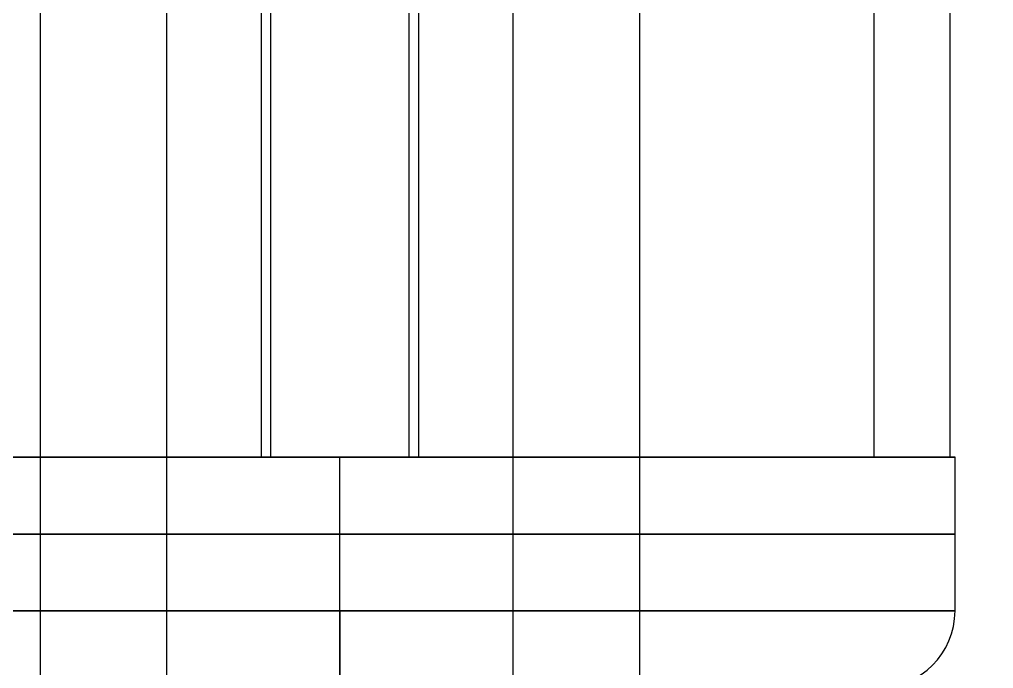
# Model space of a CAD drawing. Header units: millimetres. Extents: x -17 to 2899, y 470 to 1147.
# Drawn here: x 1177.43 to 1190.1, y 478.45 to 486.9 of the extents above; entities that cross this region are included whole.
import ezdxf

# ---------------------------------------------------------------- set-up
doc = ezdxf.new("R2010")
doc.units = ezdxf.units.MM
doc.header["$MEASUREMENT"] = 0
doc.layers.add('Default', color=7, linetype='Continuous', true_color=0x000000)

# ---------------------------------------------------------------- blocks, each defined once
blk = doc.blocks.new('2016.02.17 CM Storage_Foot_Sleeve')
at = {"layer": 'Default'}
for p, q in [((-4.5, 25), (-4.5, 0)), ((0, 25, 4.5), (0, 0, 4.5)), ((0, 0, -4.5), (0, 25, -4.5)), ((4.5, 25), (4.5, 0))]:
    blk.add_line(p, q, dxfattribs=at)
blk = doc.blocks.new('2016.02.17 CM Storage_Foot_Double1')
at = {"layer": 'Default', "extrusion": (0.5, 8.04967e-17, -0.866025), "rotation": 270}
blk.add_blockref('2016.02.17 CM Storage_Foot_Sleeve', (3.694, 0), dxfattribs=at)
blk = doc.blocks.new('2015.11.26_CM Storage_Foot sleeve 3mm')
at = {"layer": 'Default'}
for p, q in [((8, 30), (-8, 30)), ((0, 28, 8), (0, 30, 8)), ((0, 28, -8), (0, 30, -8)), ((0, 30, -8), (0, 30, 8)), ((8, 28), (8, 30))]:
    blk.add_line(p, q, dxfattribs=at)
at = {"layer": 'Default', "extrusion": (-2.44249e-15, 1, 2.22045e-15)}
blk.add_arc((0, 0, 30), 8, 0, 180, dxfattribs=at)
at = {"layer": 'Default', "extrusion": (-1.9984e-15, 1, 1.77636e-15)}
blk.add_arc((0, 0, 30), 8, 180, 0, dxfattribs=at)
at = {"layer": 'Default', "extrusion": (-2.23508e-15, 1, 2.14315e-15)}
for start, end in [(0, 180), (180, 0)]:
    blk.add_arc((0, 0, 29), 8, start, end, dxfattribs=at)
at = {"layer": 'Default', "extrusion": (-1.9984e-15, 1, 2.22045e-15)}
for start, end in [(0, 180), (180, 0)]:
    blk.add_arc((0, 0, 28), 8, start, end, dxfattribs=at)
at = {"layer": 'Default', "extrusion": (1, 2.23508e-15, 1.42902e-31)}
for centre, start, end in [((28, 7), 90, 180), ((28, -7), 180, 270)]:
    blk.add_arc(centre, 1, start, end, dxfattribs=at)
at = {"layer": 'Default'}
blk.add_arc((7, 28), 1, 270, 0, dxfattribs=at)
blk = doc.blocks.new('15060102-10_CM Storage_Top and foot tube_Rr 105mm')
at = {"layer": 'Default'}
for p, q in [((0, 0, 7), (0, 105, 7)), ((0, 105, -7), (0, 0, -7)), ((0, 105, 8), (0, 0, 8)), ((0, 0, -8), (0, 105, -8)), ((7, 105), (7, 0)), ((8, 105), (8, 0)), ((0, 0, -8), (0, 0, -7)), ((0, 0, 7), (0, 0, 8)), ((7, 0), (8, 0))]:
    blk.add_line(p, q, dxfattribs=at)
at = {"layer": 'Default', "extrusion": (1.11022e-15, 1, 4.93038e-32)}
blk.add_arc((0, 0), 8, 270, 90, dxfattribs=at)
at = {"layer": 'Default', "extrusion": (1.26883e-15, 1, 5.63472e-32)}
blk.add_arc((0, 0), 7, 270, 90, dxfattribs=at)
at = {"layer": 'Default', "extrusion": (-1.11022e-15, 1, -4.93038e-32)}
blk.add_arc((0, 0), 8, 90, 270, dxfattribs=at)
at = {"layer": 'Default', "extrusion": (-1.26883e-15, 1, -5.63472e-32)}
blk.add_arc((0, 0), 7, 90, 270, dxfattribs=at)
blk = doc.blocks.new('LOW SIDEBOARD - DOUBLE')
at = {"layer": 'Default', "extrusion": (-0.128088, 0, 0.991763), "rotation": 90}
blk.add_blockref('15060102-10_CM Storage_Top and foot tube_Rr 105mm', (-481.203, 1297.766, 823.451), dxfattribs=at)
at = {"layer": 'Default', "extrusion": (-0.128181, 2.72676e-06, -0.991751), "rotation": 90.00000044741333}
blk.add_blockref('15060102-10_CM Storage_Top and foot tube_Rr 105mm', (-481.229, -1062.715, -1128.425), dxfattribs=at)
at = {"layer": 'Default'}
for name, p in [('2016.02.17 CM Storage_Foot_Double1', (1181.602, 474.51, 982.897)), ('2015.11.26_CM Storage_Foot sleeve 3mm', (1181.602, 451.203, 982.897))]:
    blk.add_blockref(name, p, dxfattribs=at)

msp = doc.modelspace()

# ---------------------------------------------------------------- block references
at = {"layer": 'Default'}
msp.add_blockref('LOW SIDEBOARD - DOUBLE', (0, 0), dxfattribs=at)

doc.saveas('drawing.dxf')
